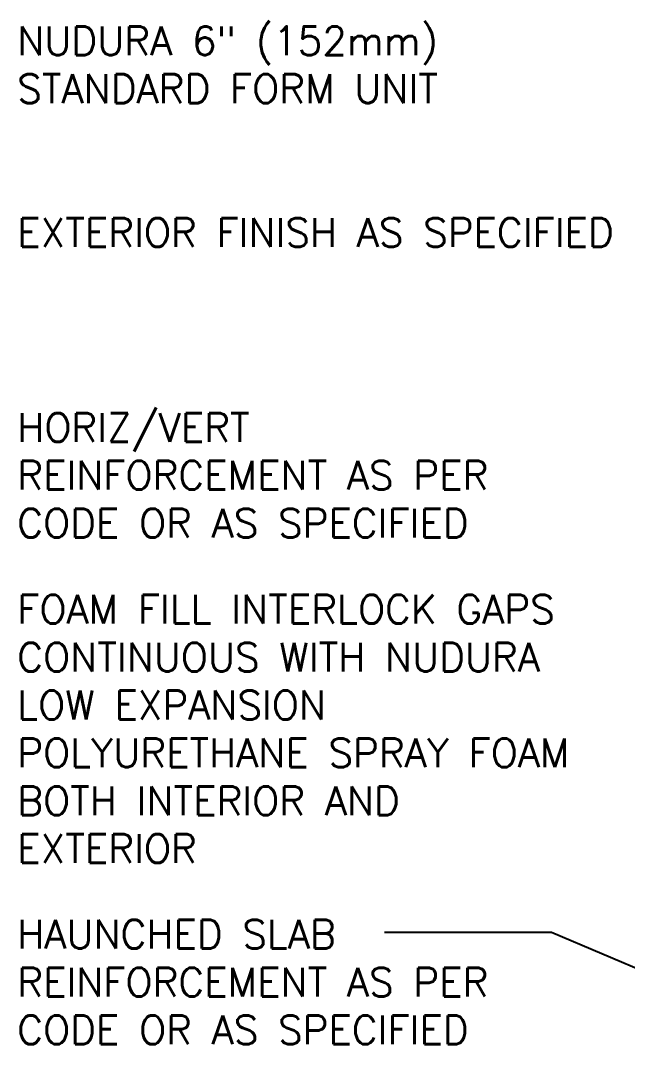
# Model space of a CAD drawing. Header units: inches. Extents: x 7.3 to 63.5, y -23.1 to 45.
# Drawn here: x 10.23 to 26.06, y 15.15 to 42.55 of the extents above; entities that cross this region are included whole.
import ezdxf

# ---------------------------------------------------------------- set-up
doc = ezdxf.new("R2010")
doc.units = ezdxf.units.IN
doc.header["$LTSCALE"] = 0.5
doc.header["$MEASUREMENT"] = 0
doc.layers.add('TEXT', color=4, linetype='Continuous')
doc.styles.add('DIM', font='romans.shx', dxfattribs={"width": 0.7})
doc.styles.add('ROMANS', font='romans.shx', dxfattribs={"height": 1.125})
doc.dimstyles.new('ext_12', dxfattribs={"dimscale": 12, "dimtxt": 0.09375, "dimasz": 0.09375, "dimexe": 0.09375, "dimexo": 0.0625, "dimgap": 0.0625, "dimtad": 1, "dimdec": 1, "dimzin": 3, "dimdsep": 46, "dimlunit": 4, "dimtxsty": 'DIM', "dimcen": 0.09, "dimdle": 0.09375, "dimclrt": 4, "dimadec": 0, "dimazin": 0, "dimtfac": 1, "dimtdec": 1, "dimtmove": 2, "dimatfit": 3, "dimfxl": 1, "dimfrac": 2, "dimtolj": 1, "dimtzin": 0, "dimarcsym": 0})

msp = doc.modelspace()

# ---------------------------------------------------------------- linework, layer by layer
at = {"layer": 'TEXT'}
for points in [[(32.21431767845868, 41.88281020323295, 0, 0.36, 0), (31.13431767845876, 41.88281020323295, 0, 0, 0), (22.8305498450043, 41.88281020323295, 0, 0, 0)], [(30.0820390961366, 37.65383990249531, 0, 0.36, 0), (29.00203909613668, 37.65383990249531, 0, 0, 0), (21.87175019195828, 37.65383990249531, 0, 0, 0)], [(36.76884946823969, 31.93964981037834, 0, 0.36, 0), (35.82434020106847, 31.94543285193965, 0, 0, 0), (17.41620224900734, 31.93964981037834, 0, 0, 0)]]:
    msp.add_lwpolyline(points, format="xyseb", dxfattribs=at)

# ---------------------------------------------------------------- texts
at = {"layer": 'TEXT', "char_height": 0.75, "width": 16.3736524610467, "attachment_point": 4, "style": 'ROMANS'}
for s, insert in [('NUDURA 6" (152mm) STANDARD FORM UNIT', (10.1289581785783, 41.40859013583948)), ('EXTERIOR FINISH AS SPECIFIED', (10.1289581785783, 37.03005110610959)), ('HORIZ/VERT  REINFORCEMENT AS PER CODE OR AS SPECIFIED', (10.1289581785783, 30.6852287694021)), ('FOAM FILL INTERLOCK GAPS CONTINUOUS WITH NUDURA LOW EXPANSION POLYURETHANE SPRAY FOAM BOTH INTERIOR AND EXTERIOR', (10.1289581785783, 24.05906011445523)), ('HAUNCHED SLAB REINFORCEMENT AS PER CODE OR AS SPECIFIED', (10.1289581785783, 17.44654593854629))]:
    msp.add_mtext(s, dxfattribs=dict(at, insert=insert))

# ---------------------------------------------------------------- leaders
at = {"layer": 'TEXT'}
msp.add_leader([(34.83177372874574, 14.18594730225095), (24.08871309075923, 18.7379005143011), (19.72859973309991, 18.7379005143011)], dimstyle='ext_12', override={"dimgap": 0.0625, "dimtad": 0}, dxfattribs=at)

doc.saveas('drawing.dxf')
